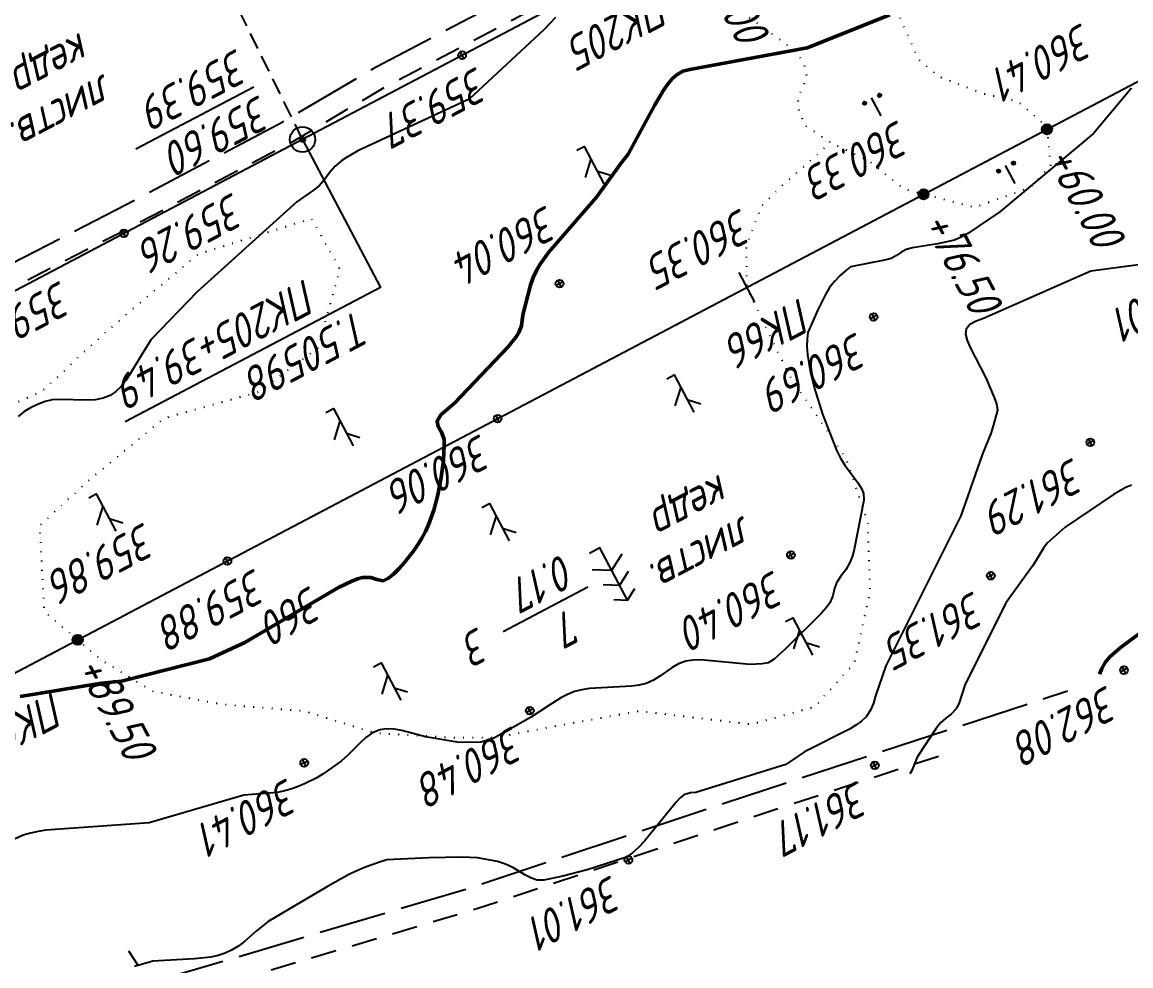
# Model space of a CAD drawing. Extents: x 1516777 to 1518423, y 2190420 to 2191479.
# Drawn here: x 1517845.5 to 1517976.9, y 2190789.7 to 2190901.5 of the extents above; entities that cross this region are included whole.
import ezdxf
from ezdxf.enums import TextEntityAlignment as Align

# ---------------------------------------------------------------- set-up
doc = ezdxf.new("R2010")
doc.units = 0
for name, pattern in [('ИИDash_30_20', [5, 3, -2]), ('ИИDash_80_20', [10, 8, -2]), ('ИИDot', [1, 0, -1]), ('ИИHidden', [3, 2, -1])]:
    doc.linetypes.add(name, pattern=pattern)
for name, color, linetype, lineweight in [('ИИ_ГЕОПУНКТ_025', 7, 'Continuous', 25), ('ИИ_ДОРОГА_025', 7, 'Continuous', 25), ('ИИ_КОНТУР_025', 7, 'ИИDot', 25), ('ИИ_ОТМЕТКА_025', 7, 'Continuous', 25), ('ИИ_ПИКЕТАЖ_025', 7, 'Continuous', 25), ('ИИ_РАЗМЕР_025', 7, 'Continuous', 25), ('ИИ_РЕЛЬЕФ_025', 34, 'Continuous', 25), ('ИИ_РЕЛЬЕФ_050', 34, 'Continuous', 50), ('ИИ_ТРАССА_ТРУБ_025', 7, 'Continuous', 25), ('ИИ_УГОДЬЯ_025', 7, 'Continuous', 25)]:
    doc.layers.add(name, color=color, linetype=linetype, lineweight=lineweight)
doc.styles.add('VNIPISIMPLEXCUR', font='simplex.shx', dxfattribs={"width": 0.8, "oblique": 15})
doc.dimstyles.new('ИИ-2000-м-dm$2', dxfattribs={"dimscale": 2, "dimtxt": 2.5, "dimasz": 2.5, "dimexe": 1.25, "dimexo": 0, "dimgap": 1, "dimtad": 2, "dimtoh": 1, "dimzin": 1, "dimdsep": 46, "dimtxsty": 'VNIPISIMPLEXCUR', "dimcen": 2.5, "dimaunit": 1, "dimazin": 0, "dimtfac": 1, "dimtmove": 1, "dimatfit": 2, "dimfxl": 1, "dimarcsym": 0})

# ---------------------------------------------------------------- blocks, each defined once
blk = doc.blocks.new('ИИ05407')
at = {"linetype": 'Continuous', "lineweight": 25}
h = blk.add_hatch(color=0, dxfattribs=at)
edge = h.paths.add_edge_path()
edge.add_arc((-0.4999999999999995, 0.1), 0.1, 0, 360)
h = blk.add_hatch(color=0, dxfattribs=at)
edge = h.paths.add_edge_path()
edge.add_arc((0.5000000000000007, 0.1), 0.1, 0, 360)
at = {"color": 0, "linetype": 'Continuous', "lineweight": 25}
blk.add_lwpolyline([(0, 0), (0, 1.2)], dxfattribs=at)
for centre in [(-0.4999999999999995, 0.1), (0.5000000000000007, 0.1)]:
    blk.add_circle(centre, 0.1, dxfattribs=at)
blk = doc.blocks.new('ИИ05383')
at = {"color": 0, "linetype": 'Continuous', "lineweight": 25}
for points in [[(0, 1.66), (-0.5939696961966998, 2.2539696961967)], [(0.5, 0), (0, 0), (0, 2.5)], [(0, 0.833), (0.8251936136447011, 1.658193613644701)]]:
    blk.add_lwpolyline(points, dxfattribs=at)
blk = doc.blocks.new('PICKET')
at = {"color": 0, "linetype": 'Continuous', "lineweight": 25}
for p, q in [((-0.2299999999999898, 0), (0.2299999999999898, 0)), ((0, 0.2299999999999898), (0, -0.2299999999999898))]:
    blk.add_line(p, q, dxfattribs=at)
blk.add_circle((0, 0), 0.23, dxfattribs=at)
at = {"color": 0, "linetype": 'Continuous', "style": 'VNIPISIMPLEXCUR', "oblique": 15, "width": 0.8}
blk.add_attdef('OTMETKA', (1.25, 0.3000000000000114), '', height=2, dxfattribs=at)
at = {"color": 8, "linetype": 'Continuous', "style": 'VNIPISIMPLEXCUR', "oblique": 15, "width": 0.8, "flags": 1}
blk.add_attdef('NOMER', (1.25, -2.699999999999989), '', height=2, dxfattribs=at)
blk = doc.blocks.new('ИИ053672А')
at = {"color": 0, "linetype": 'Continuous'}
for points in [[(0.6999999999999886, 3.095854811567278), (0, 3.5), (-0.6999999999999886, 3.095854811567278)], [(0, 3.5), (0, 0), (0.6999999999999886, 0)], [(0.8499999999999943, 2.009252271188814), (0, 2.5), (-0.8499999999999943, 2.009252271188814)], [(1, 0.9226497308103774), (0, 1.5), (-1, 0.9226497308103774)]]:
    blk.add_lwpolyline(points, dxfattribs=at)
at = {"color": 0, "linetype": 'Continuous', "style": 'VNIPISIMPLEXCUR', "oblique": 15, "width": 0.8}
blk.add_attdef('RACE1', text='', height=2, dxfattribs=at).set_placement((-2, 2.25), align=Align.RIGHT)
blk.add_attdef('HEIGHT', (2, 2.25), '', height=2, dxfattribs=at)
blk.add_attdef('DISTANCE', text='', height=2, dxfattribs=at).set_placement((8.5, 1.75), align=Align.MIDDLE_LEFT)
blk.add_attdef('RACE2', text='', height=2, dxfattribs=at).set_placement((-2, 1.25), align=Align.TOP_RIGHT)
blk.add_attdef('THICKNESS', text='', height=2, dxfattribs=at).set_placement((2, 1.25), align=Align.TOP_LEFT)
blk = doc.blocks.new('ИИ050052Р')
at = {"linetype": 'Continuous', "lineweight": 25}
h = blk.add_hatch(color=0, dxfattribs=at)
edge = h.paths.add_edge_path()
edge.add_arc((0, 0), 0.15, 0, 360)
at = {"color": 0, "linetype": 'Continuous', "lineweight": 25}
for radius in [0.75, 0.15]:
    blk.add_circle((0, 0), radius, dxfattribs=at)
at = {"color": 0, "linetype": 'Continuous', "style": 'VNIPISIMPLEXCUR', "oblique": 15, "width": 0.8}
for tag, p in [('CENTRE', (1.449999999999999, 0.6999999999999993)), ('HEIGHT', (1.449999999999999, -2.699999999999999))]:
    blk.add_attdef(tag, p, '', height=2, dxfattribs=at)
for tag, p in [('NUMBER', (-2, -1)), ('STATIONING', (-2, -4.399999999999999)), ('ALPHA', (-2, -7.799999999999999))]:
    blk.add_attdef(tag, text='', height=2, dxfattribs=at).set_placement(p, align=Align.RIGHT)
at = {"color": 253, "linetype": 'Continuous', "style": 'VNIPISIMPLEXCUR', "oblique": 15, "width": 0.8, "flags": 1}
blk.add_attdef('NOTE', text='', height=1.6, dxfattribs=at).set_placement((-2, -10.8), align=Align.RIGHT)
blk = doc.blocks.new('ИИ15001')
at = {"color": 0, "linetype": 'Continuous', "lineweight": 25}
blk.add_lwpolyline([(0, 1), (0, -1)], dxfattribs=at)
at = {"color": 0, "linetype": 'Continuous', "lineweight": 25, "style": 'VNIPISIMPLEXCUR', "oblique": 15, "width": 0.8}
blk.add_attdef('STATIONING', text='', height=2, dxfattribs=at).set_placement((0, 2), align=Align.CENTER)
at = {"color": 7, "linetype": 'Continuous', "lineweight": 25, "style": 'VNIPISIMPLEXCUR', "oblique": 15, "width": 0.8}
blk.add_attdef('HEIGHT', text='', height=2, dxfattribs=at).set_placement((0, -2), align=Align.TOP_CENTER)
blk = doc.blocks.new('ИИ15002')
at = {"linetype": 'Continuous', "lineweight": 25}
h = blk.add_hatch(color=0, dxfattribs=at)
edge = h.paths.add_edge_path()
edge.add_arc((0, 0), 0.3, 0, 360)
at = {"color": 0, "linetype": 'Continuous', "lineweight": 25}
blk.add_circle((0, 0), 0.3, dxfattribs=at)
at = {"color": 0, "linetype": 'Continuous', "style": 'VNIPISIMPLEXCUR', "oblique": 15, "width": 0.8}
blk.add_attdef('STATIONING', (1, 1.3), '', height=2, rotation=90, dxfattribs=at)
at = {"color": 7, "linetype": 'Continuous', "style": 'VNIPISIMPLEXCUR', "oblique": 15, "width": 0.8}
blk.add_attdef('HEIGHT', text='', height=2, dxfattribs=at).set_placement((0, -1.3), align=Align.TOP_CENTER)
blk = doc.blocks.new('ИИ053296')
at = {"color": 0, "linetype": 'Continuous', "lineweight": 25}
blk.add_lwpolyline([(0, 0), (1, 0)], dxfattribs=at)
blk = doc.blocks.new('*D37')
at = {"layer": 'Defpoints', "color": 0, "transparency": 16777216}
for p in [(1516997.989117689, 2191462.818703343), (1518374.712982949, 2191103.606966416), (1517445.628366238, 2190623.90094925), (1517459.225933273, 2190587.383062673), (1517312.459169507, 2190543.969234263)]:
    blk.add_point(p, dxfattribs=at)
at = {"layer": 'ИИ_РАЗМЕР_025', "color": 0, "lineweight": -2, "transparency": 16777216}
for p, q in [((1517451.907036027, 2190631.639775507), (1517459.401615177, 2190635.588219115)), ((1517448.197307658, 2190623.461034629), (1517451.907036027, 2190631.639775507))]:
    blk.add_line(p, q, dxfattribs=at)
blk.add_arc((1517445.242116811, 2190613.924593856), 9.983829704201575, 50.89385693901729, 94.67139351845833, dxfattribs=at)
at = {"layer": 'ИИ_РАЗМЕР_025', "color": 0, "transparency": 16777216}
for points in [[(1517444.615323773, 2190623.235151891), (1517444.242725695, 2190624.515366111), (1517440.588382073, 2190622.757464767)], [(1517452.055120985, 2190622.094429455), (1517451.023893696, 2190621.249238318), (1517454.075080751, 2190618.578152021)]]:
    blk.add_solid(points, dxfattribs=at)
at = {"layer": 'ИИ_РАЗМЕР_025', "color": 0, "transparency": 16777216, "insert": (1517457.495017702, 2190631.192871004), "char_height": 4, "attachment_point": 5, "rotation": 207.7820525492964, "style": 'VNIPISIMPLEXCUR'}
blk.add_mtext('90%%d', dxfattribs=at)
blk = doc.blocks.new('*D38')
at = {"layer": 'Defpoints', "color": 0, "transparency": 16777216}
for p in [(1518374.712982949, 2191103.606966416), (1517383.3, 2190581.34), (1517389.762353102, 2190577.241759447), (1517312.459169507, 2190543.969234263), (1517433.621501464, 2190485.815147318)]:
    blk.add_point(p, dxfattribs=at)
at = {"layer": 'ИИ_РАЗМЕР_025', "color": 0, "lineweight": -2, "transparency": 16777216}
for p, q in [((1517396.55163276, 2190576.556311219), (1517404.046211911, 2190580.504754826)), ((1517390.593635129, 2190579.047496749), (1517396.55163276, 2190576.556311219))]:
    blk.add_line(p, q, dxfattribs=at)
blk.add_arc((1517383.32019976, 2190581.301654978), 7.614728582876131, 328.2343883130885, 357.3274604220979, dxfattribs=at)
at = {"layer": 'ИИ_РАЗМЕР_025', "color": 0, "transparency": 16777216}
for points in [[(1517390.275920276, 2190580.80168265), (1517391.577371895, 2190581.091512707), (1517390.057155916, 2190584.850952535)], [(1517390.249035033, 2190576.805401738), (1517389.339583188, 2190577.78042744), (1517386.869232006, 2190574.564559053)]]:
    blk.add_solid(points, dxfattribs=at)
at = {"layer": 'ИИ_РАЗМЕР_025', "color": 0, "transparency": 16777216, "insert": (1517402.139614436, 2190576.109406715), "char_height": 4, "attachment_point": 5, "rotation": 207.7820525492964, "style": 'VNIPISIMPLEXCUR'}
blk.add_mtext('90%%d', dxfattribs=at)
blk = doc.blocks.new('*D39')
at = {"layer": 'Defpoints', "color": 0, "transparency": 16777216}
for p in [(1518374.712982949, 2191103.606966416), (1517346.49, 2190565.290000001), (1517354.447122286, 2190558.501734652), (1517312.459169507, 2190543.969234264), (1517398.189337402, 2190467.149850846)]:
    blk.add_point(p, dxfattribs=at)
at = {"layer": 'ИИ_РАЗМЕР_025', "color": 0, "lineweight": -2, "transparency": 16777216}
blk.add_arc((1517347.888675645, 2190562.634913045), 7.752185883918825, 327.6817192129627, 357.8801865945453, dxfattribs=at)
at = {"layer": 'ИИ_РАЗМЕР_025', "color": 0, "transparency": 16777216}
for points in [[(1517354.985537163, 2190562.200113174), (1517356.285575668, 2190562.496217316), (1517354.747243989, 2190566.24828076)], [(1517354.892350127, 2190558.000723769), (1517353.987610851, 2190558.980123902), (1517351.501780091, 2190555.776206007)]]:
    blk.add_solid(points, dxfattribs=at)
at = {"layer": 'ИИ_РАЗМЕР_025', "color": 0, "transparency": 16777216, "insert": (1517360.548460298, 2190560.365579564), "char_height": 4, "attachment_point": 5, "rotation": 207.7820525492964, "style": 'VNIPISIMPLEXCUR'}
blk.add_mtext('90%%d', dxfattribs=at)
blk = doc.blocks.new('*D40')
at = {"layer": 'Defpoints', "color": 0, "transparency": 16777216}
for p in [(1518374.712982949, 2191103.606966416), (1517312.45916951, 2190543.96923426), (1517312.459169506, 2190543.969234263), (1517316.727927215, 2190536.606438646), (1517283.11858582, 2190423.927689761)]:
    blk.add_point(p, dxfattribs=at)
at = {"layer": 'ИИ_РАЗМЕР_025', "color": 0, "lineweight": -2, "transparency": 16777216}
for p, q in [((1517319.167893412, 2190538.732243212), (1517325.535950463, 2190526.652928907)), ((1517325.535950463, 2190526.652928907), (1517340.042234813, 2190534.29541884))]:
    blk.add_line(p, q, dxfattribs=at)
blk.add_arc((1517312.459169512, 2190543.969234265), 8.510760933244187, 283.4478863976549, 0.5992062132951251, dxfattribs=at)
at = {"layer": 'ИИ_РАЗМЕР_025', "color": 0, "transparency": 16777216}
for points in [[(1517320.323141391, 2190543.894806659), (1517321.615788667, 2190544.221671768), (1517319.988869702, 2190547.936181039)], [(1517314.436769138, 2190535.025158084), (1517314.440109387, 2190536.358487233), (1517310.438451814, 2190535.701843405)]]:
    blk.add_solid(points, dxfattribs=at)
at = {"layer": 'ИИ_РАЗМЕР_025', "color": 0, "transparency": 16777216, "insert": (1517334.807350273, 2190527.716008701), "char_height": 4, "attachment_point": 5, "rotation": 207.7820525492964, "style": 'VNIPISIMPLEXCUR'}
blk.add_mtext("131°31'", dxfattribs=at)

msp = doc.modelspace()

# ---------------------------------------------------------------- linework, layer by layer
at = {"layer": 'ИИ_ГЕОПУНКТ_025', "elevation": -2.699999999999989}
for points in [[(1517872.962773151, 2190893.778658574), (1517858.984965793, 2190886.414591426)], [(1517878.75, 2190887.57), (1517887.986827424, 2190870.037488177), (1517857.727018523, 2190854.095412363)]]:
    msp.add_lwpolyline(points, dxfattribs=at)
at = {"layer": 'ИИ_ДОРОГА_025', "linetype": 'ИИDash_80_20', "flags": 128}
for points in [[(1517639.368673277, 2190764.984897732), (1517644.163435929, 2190767.510728958), (1517649.587047932, 2190770.432937525), (1517656.940542595, 2190774.176471267), (1517664.57973778, 2190777.988471639), (1517674.980222026, 2190783.800785466), (1517684.176293588, 2190788.730161854), (1517697.521508989, 2190795.721039357), (1517711.330754033, 2190802.988153902), (1517728.343465528, 2190812.138742147), (1517741.528137538, 2190818.933071143), (1517752.693519745, 2190824.661844882), (1517767.407822817, 2190832.186800128), (1517779.050532535, 2190839.001753569), (1517789.991667708, 2190844.613658411), (1517803.343580541, 2190851.797671647), (1517817.03714588, 2190858.666056652), (1517831.334933358, 2190866.256966677), (1517856.639239841, 2190879.218688997), (1517876.395194091, 2190889.646149937), (1517887.535465779, 2190896.201734145), (1517902.543638953, 2190904.108200682), (1517917.684139739, 2190912.222081058), (1517927.845247663, 2190917.573854963), (1517945.30185988, 2190926.771398977), (1517966.396741163, 2190937.261420131), (1517985.62398216, 2190947.597395307), (1517994.28272656, 2190952.108897195), (1517997.892411249, 2190953.931309348), (1517999.645513805, 2190954.897795484), (1518008.077674858, 2190959.486226392), (1518018.798433096, 2190964.76262495), (1518035.590642554, 2190973.731653851), (1518049.698598013, 2190980.714800183), (1518052.886969491, 2190982.394401203), (1518056.522543891, 2190984.446829514), (1518059.90868578, 2190986.253098117), (1518063.364932412, 2190988.218004722), (1518066.641053115, 2190989.979565585), (1518070.851691571, 2190992.400026629), (1518075.311931195, 2190994.899635718), (1518079.061770521, 2190996.975972557), (1518085.685833693, 2191000.694046503), (1518088.550415467, 2191002.150470668), (1518088.800248918, 2191002.285872027), (1518093.55694267, 2191004.863840652), (1518097.985137812, 2191006.821001476), (1518101.353949125, 2191008.34322575), (1518106.023169497, 2191010.681662585), (1518110.908102847, 2191013.254745322), (1518115.30226972, 2191015.691206365), (1518119.013772996, 2191017.810115699), (1518124.070321271, 2191020.360768598), (1518129.023633451, 2191022.884427103), (1518134.93640099, 2191025.848404176), (1518143.333326263, 2191030.330653211), (1518151.610809529, 2191034.633427391), (1518159.437619986, 2191038.701533182), (1518165.776339255, 2191042.115924427), (1518173.17601405, 2191046.01312368), (1518181.879914613, 2191050.598095454), (1518188.366430946, 2191053.890077773), (1518194.298112208, 2191057.098163983), (1518199.687449112, 2191059.968988622), (1518204.692836926, 2191063.957668663), (1518207.048531729, 2191065.908061584), (1518208.568008029, 2191067.209505137), (1518210.997862192, 2191068.533871476), (1518214.159402466, 2191069.770072536), (1518217.420829106, 2191071.263785854), (1518221.975458422, 2191072.987720272), (1518225.595327297, 2191074.105757674), (1518229.415145918, 2191076.382532424), (1518233.842165884, 2191078.152014776), (1518241.544131789, 2191082.417925497), (1518247.90921794, 2191085.467336688), (1518251.779453198, 2191087.439322539), (1518254.541643586, 2191088.927641307), (1518257.464481076, 2191090.3989028), (1518262.490791325, 2191092.946108616), (1518271.712093893, 2191097.938283925), (1518281.797364991, 2191103.150028639), (1518287.663517623, 2191106.152858089), (1518293.094060072, 2191109.137418419), (1518297.579456582, 2191111.378426614), (1518301.11159645, 2191113.243076009), (1518303.993069893, 2191115.094063941), (1518307.63272532, 2191116.740974429), (1518313.540745473, 2191119.924323246), (1518316.326911749, 2191121.327336478), (1518319.607282392, 2191122.880032004)], [(1517642.705732725, 2190763.804127439), (1517646.3732902, 2190762.382180847), (1517671.27191724, 2190752.234616688), (1517690.556386596, 2190745.311251482), (1517707.985448356, 2190741.988456933), (1517718.884711677, 2190742.215353863), (1517730.452103018, 2190744.618656513), (1517741.779933172, 2190747.952429661), (1517767.338251252, 2190757.935931526), (1517792.02235208, 2190765.498512377), (1517821.582696374, 2190774.449893289), (1517864.349265478, 2190788.733469182), (1517898.746335472, 2190798.951969609), (1517931.206149621, 2190809.765816484), (1517969.377053373, 2190822.24228248)]]:
    msp.add_lwpolyline(points, dxfattribs=at)
at = {"layer": 'ИИ_ДОРОГА_025', "linetype": 'ИИDash_30_20', "flags": 128}
for points in [[(1517642.705732725, 2190763.804127439), (1517645.385984286, 2190765.216056158), (1517650.793616398, 2190768.129654858), (1517658.110793516, 2190771.854699981), (1517665.795044955, 2190775.689183672), (1517676.228678647, 2190781.520023077), (1517685.393735351, 2190786.432774551), (1517698.730165859, 2190793.419050096), (1517712.551992766, 2190800.692785846), (1517729.554860238, 2190809.838079309), (1517742.717088661, 2190816.620842669), (1517753.878886027, 2190822.347777085), (1517768.657457246, 2190829.905599326), (1517780.301513525, 2190836.721340964), (1517791.201051478, 2190842.311909846), (1517804.542637019, 2190849.490366469), (1517818.22975138, 2190856.355515808), (1517832.537274112, 2190863.951594425), (1517857.838777467, 2190876.911880888), (1517877.662001206, 2190887.374847577), (1517888.801393263, 2190893.929914161), (1517903.763628613, 2190901.812180159), (1517918.904022879, 2190909.926003451), (1517929.056865988, 2190915.273424344), (1517946.486843035, 2190924.456934781), (1517967.59142202, 2190934.951778389), (1517986.840267424, 2190945.299367432), (1517995.469364185, 2190949.795421886), (1517999.10633407, 2190951.631609446), (1518000.894520655, 2190952.617437421), (1518009.273600493, 2190957.176983742), (1518019.985282473, 2190962.44891527), (1518036.780086148, 2190971.41932979), (1518050.881376618, 2190978.39917709), (1518054.132223432, 2190980.111689469), (1518057.773666818, 2190982.16743106), (1518061.163255192, 2190983.975538119), (1518064.623250275, 2190985.942575751), (1518067.904839048, 2190987.707076779), (1518072.135157488, 2190990.138850749), (1518076.577221096, 2190992.628273628), (1518080.327819788, 2190994.705030939), (1518086.91183072, 2190998.400623639), (1518089.759232115, 2190999.848312875), (1518090.039114963, 2191000), (1518094.703761284, 2191002.528082002), (1518099.045988706, 2191004.447247063), (1518102.471837627, 2191005.995244236), (1518107.21128515, 2191008.368852199), (1518112.144494251, 2191010.967363637), (1518116.577250722, 2191013.425221694), (1518120.244608138, 2191015.518928013), (1518125.245963799, 2191018.041740339), (1518130.196371528, 2191020.563919058), (1518136.131346948, 2191023.53902859), (1518144.54513286, 2191028.030277775), (1518152.809993807, 2191032.326490662), (1518160.653734389, 2191036.403396145), (1518166.998659389, 2191039.821130147), (1518174.387595866, 2191043.712673833), (1518183.074198365, 2191048.28853346), (1518189.573407176, 2191051.58695736), (1518195.527747442, 2191054.807298448), (1518201.120818583, 2191057.786649475), (1518206.332199824, 2191061.939481006), (1518208.723369037, 2191063.919244896), (1518210.052000568, 2191065.057228385), (1518212.097797316, 2191066.172268287), (1518215.174951806, 2191067.375473469), (1518218.423485924, 2191068.863282091), (1518222.820105539, 2191070.527409587), (1518226.659549069, 2191071.713265102), (1518230.570361737, 2191074.044276185), (1518234.958931261, 2191075.798389873), (1518242.736721188, 2191080.106297471), (1518249.061255996, 2191083.13628116), (1518252.986447039, 2191085.136268416), (1518255.743027144, 2191086.621564261), (1518258.636640794, 2191088.078115424), (1518263.697576893, 2191090.642868738), (1518272.927934181, 2191095.639946037), (1518282.986547413, 2191100.837914821), (1518288.88227467, 2191103.855883248), (1518294.301684448, 2191106.834325198), (1518298.767536869, 2191109.065568712), (1518302.423496302, 2191110.995583604), (1518305.238238523, 2191112.803705034), (1518308.786682395, 2191114.409343136), (1518314.74230841, 2191117.618342858), (1518317.467939233, 2191118.99087261), (1518320.445992716, 2191120.400472569)], [(1517742.14283889, 2190745.348974681), (1517742.621516128, 2190745.489849085), (1517768.193268022, 2190755.478598421), (1517792.779935933, 2190763.011328304), (1517822.371445037, 2190771.972146457), (1517865.131516318, 2190786.253552146), (1517899.527640034, 2190796.471771458), (1517932.020931847, 2190807.296771271), (1517955.699000133, 2190815.036137773)]]:
    msp.add_lwpolyline(points, dxfattribs=at)
at = {"layer": 'ИИ_КОНТУР_025', "flags": 128}
for points in [[(1517957.246027775, 2190929.807241047), (1517958.758476193, 2190923.591267172), (1517957.740035552, 2190917.775961213), (1517954.102755896, 2190913.123710318), (1517950.756445365, 2190908.326075623), (1517949.010533209, 2190903.092297195), (1517951.629391704, 2190897.131599777), (1517954.098626187, 2190895.047387392), (1517959.336323697, 2190893.01202954), (1517963.410086262, 2190892.139726751), (1517966.901891095, 2190889.086689974), (1517967.338374004, 2190884.434439078), (1517964.865009813, 2190881.817553695), (1517958.317883055, 2190879.491428247), (1517950.024863622, 2190881.672169897), (1517945.805606753, 2190885.015974271), (1517941.295380759, 2190887.19671592), (1517938.240039355, 2190889.232073772), (1517937.367093016, 2190891.55819922), (1517937.658081623, 2190893.01202954), (1517938.531027961, 2190894.902003594), (1517938.240039355, 2190896.210450116), (1517937.371222725, 2190897.858518768), (1517933.588429286, 2190900.620787949), (1517931.551548003, 2190902.07461827), (1517927.768774044, 2190905.70919024), (1517925.731892761, 2190910.216049677), (1517925.477662198, 2190911.824978407)], [(1517811.663896424, 2190853.062230341), (1517811.07634326, 2190846.349828944), (1517809.548253743, 2190840.852809083), (1517809.344495488, 2190836.271959198), (1517811.789458195, 2190833.218064383), (1517818.309313292, 2190832.70907936), (1517823.810455032, 2190836.679151813), (1517826.255398259, 2190841.463594174), (1517827.885366903, 2190845.94264399), (1517833.284629515, 2190851.236071374), (1517842.045689064, 2190855.206143828), (1517847.750569579, 2190857.649261212), (1517850.704888965, 2190860.295978735), (1517852.538596385, 2190862.128318689), (1517858.658123002, 2190867.520780502), (1517866.478271341, 2190874.032698327), (1517879.772523518, 2190878.200326348), (1517883.161241478, 2190872.209360111), (1517880.554538352, 2190862.832200894), (1517873.516404846, 2190857.622669698), (1517862.307519067, 2190854.496952513), (1517853.184019165, 2190846.943131513), (1517847.595948054, 2190841.799476074), (1517848.140511559, 2190831.630421231), (1517855.008726937, 2190825.844523277), (1517861.004167504, 2190822.197854504), (1517869.345652572, 2190820.634992081), (1517878.990508684, 2190819.8535647), (1517887.331993753, 2190817.248799102), (1517896.19483503, 2190816.727839854), (1517901.668919388, 2190816.727839854), (1517908.446394268, 2190818.030226483), (1517918.612587109, 2190819.8535647), (1517931.906839286, 2190818.290702277), (1517939.466309521, 2190820.374516287), (1517944.158398524, 2190825.584047483), (1517945.983086817, 2190833.919303525), (1517945.722428192, 2190842.254551905), (1517943.115705586, 2190849.808372905), (1517936.353462713, 2190859.710049499), (1517931.391907722, 2190870.047719076), (1517931.330693392, 2190875.025274529), (1517933.210190849, 2190879.76318111), (1517935.556235351, 2190882.107470914), (1517941.295380759, 2190887.19671592)]]:
    msp.add_lwpolyline(points, dxfattribs=at)
at = {"layer": 'ИИ_РЕЛЬЕФ_025'}
for points, elevation in [([(1517908.722049853, 2190902.007410945), (1517907.311209156, 2190900.565411563), (1517898.479612727, 2190892.331114545), (1517885.280362545, 2190886.211959406), (1517883.94776709, 2190885.429843489), (1517883.401111321, 2190885.0587), (1517882.629951818, 2190884.40941634), (1517882.068678975, 2190883.779765633), (1517881.199823234, 2190882.608599437), (1517880.704255319, 2190882.081702128), (1517880.062619949, 2190881.55726238), (1517878.084358974, 2190880.191538461), (1517866.261538461, 2190869.508461539), (1517860.8344, 2190863.878848), (1517859.814800637, 2190862.288285736), (1517858.349973703, 2190859.779422069), (1517857.827259599, 2190859.00874499), (1517857.265802229, 2190858.311880074), (1517856.65268717, 2190857.713431373), (1517855.975, 2190857.238002941), (1517855.131272569, 2190856.896878899), (1517854.183204517, 2190856.726445141), (1517853.165684805, 2190856.67708982), (1517850.045305326, 2190856.759375972), (1517849.098868589, 2190856.698215893), (1517848.257425, 2190856.510075), (1517847.349300626, 2190856.168657937), (1517846.540607654, 2190855.786254244), (1517845.791847016, 2190855.320665645), (1517845.063519641, 2190854.729693861)], 359.5), ([(1517976.937856365, 2190893.62879044), (1517972.442437091, 2190888.283684529), (1517961.340758189, 2190878.979209031), (1517957.538545297, 2190876.430609451), (1517956.75761225, 2190875.99840442), (1517955.957896271, 2190875.637254698), (1517953.94657339, 2190875.209236429), (1517951.004916917, 2190874.718764303), (1517950.250763777, 2190874.513646788), (1517949.606772588, 2190874.174553726), (1517949.109664412, 2190873.805548579), (1517948.487839412, 2190873.47030965), (1517947.681966798, 2190873.245942214), (1517943.652572121, 2190872.465830151), (1517943.045018293, 2190872.002228964), (1517942.418479907, 2190871.435105457), (1517941.788581908, 2190870.777250188), (1517941.186243259, 2190870.034628151), (1517940.684084126, 2190869.194593518), (1517939.780378895, 2190867.390566432), (1517938.597722222, 2190864.706180833), (1517938.509728926, 2190863.898413185), (1517938.501726144, 2190863.02558915), (1517938.565655931, 2190862.098644264), (1517938.87708142, 2190860.126134097), (1517939.379541822, 2190858.068366996), (1517940.350408824, 2190855.013231521), (1517942.010461125, 2190850.734415454), (1517942.462563853, 2190849.817101029), (1517942.988320069, 2190848.982191102), (1517944.566927344, 2190846.853341261), (1517944.946715209, 2190846.229502284), (1517945.179865411, 2190845.628794285), (1517945.235238989, 2190844.829084702), (1517944.095131513, 2190838.99945565), (1517943.88080495, 2190838.216503523), (1517943.630079566, 2190837.522064625), (1517943.094144088, 2190836.58795505), (1517942.494232557, 2190835.809419937), (1517941.984887948, 2190835.020598819), (1517941.736256451, 2190834.263534032), (1517941.563030267, 2190833.497905197), (1517941.194908367, 2190832.657325562), (1517940.773024833, 2190832.063211939), (1517940.225800241, 2190831.420896064), (1517935.930082616, 2190827.177674927), (1517934.608666323, 2190825.981273355), (1517933.908699585, 2190825.549520049), (1517933.207494484, 2190825.420704482), (1517931.756056298, 2190825.370940828), (1517925.894852799, 2190825.917712569), (1517924.99310956, 2190825.879259394), (1517924.147172727, 2190825.744545455), (1517923.294566456, 2190825.443669632), (1517922.532123811, 2190825.008130454), (1517921.090122775, 2190823.973224254), (1517920.316761073, 2190823.493938347), (1517919.445956373, 2190823.120151312), (1517918.616505678, 2190822.914110636), (1517917.707596063, 2190822.784727732), (1517912.742622487, 2190822.502980398), (1517911.81983433, 2190822.362724489), (1517910.971878912, 2190822.142186472), (1517910.135902783, 2190821.813356047), (1517909.356546037, 2190821.419265433), (1517907.905924089, 2190820.506496575), (1517905.768595291, 2190819.092847705), (1517901.580680605, 2190816.725241003), (1517900.736009769, 2190816.376292197), (1517899.884841691, 2190816.141534881), (1517898.016967124, 2190816.120143051), (1517897.07941916, 2190816.17290624), (1517893.329042321, 2190816.775546981), (1517890.5022521, 2190817.522476778), (1517889.588448474, 2190817.683760611), (1517888.712591223, 2190817.728120757), (1517887.888910239, 2190817.611710832), (1517887.044585811, 2190817.260475853), (1517886.261894553, 2190816.719331359), (1517885.520292077, 2190816.051580523), (1517884.078175907, 2190814.589472508), (1517883.336573431, 2190813.921721672), (1517881.196711518, 2190812.400201979), (1517880.429607912, 2190811.941621909), (1517878.999636114, 2190811.227155783), (1517878.244714053, 2190810.905982878), (1517877.463838688, 2190810.623051829), (1517876.657513121, 2190810.389013949), (1517875.732431805, 2190810.208415953), (1517873.770830577, 2190810.027835261), (1517871.784465217, 2190809.887391304), (1517860.579627165, 2190806.585959253), (1517848.353267985, 2190805.7299573), (1517847.431830086, 2190805.584221784), (1517846.532426911, 2190805.390735536), (1517845.659189974, 2190805.140545291), (1517841.412457127, 2190803.21144769)], 360.5), ([(1517981.060404955, 2190873.133614178), (1517972.110054089, 2190871.947797208), (1517959.421620435, 2190866.33847292), (1517958.543062665, 2190866.028778991), (1517957.787053178, 2190865.649042657), (1517957.337414399, 2190865.094200311), (1517957.292224052, 2190864.48826743), (1517957.480274488, 2190863.749025906), (1517957.837954585, 2190862.912832641), (1517959.69274912, 2190859.325680234), (1517960.68805563, 2190856.995256335), (1517960.941148548, 2190856.236381485), (1517961.056558606, 2190855.508889586), (1517960.573100547, 2190853.64134975), (1517960.290178557, 2190852.716969213), (1517959.294878049, 2190850.303678049), (1517956.71392, 2190842.978), (1517947.826880443, 2190825.19752463), (1517946.608341861, 2190821.647416534), (1517946.367142115, 2190820.795222889), (1517946.038909793, 2190819.956986445), (1517945.493096034, 2190819.153643001), (1517944.956185032, 2190818.64735245), (1517944.290997102, 2190818.161633355), (1517943.523187629, 2190817.692371425), (1517938.19798, 2190814.992), (1517936.014726921, 2190813.52567246), (1517925.354007105, 2190810.195887042), (1517924.699614687, 2190810.172303733), (1517923.914636842, 2190809.906842106), (1517923.49241069, 2190809.565182717), (1517923.009947136, 2190809.061016643), (1517919.249270373, 2190804.432155661), (1517918.544690005, 2190803.694830718), (1517917.836885093, 2190803.053395638), (1517917.132982242, 2190802.540149994), (1517912.444139646, 2190801.027114879), (1517909.578720308, 2190800.264422263), (1517907.347466823, 2190799.803511263), (1517906.554112329, 2190799.823750108), (1517905.853168424, 2190800.027696009), (1517905.155646038, 2190800.384717731), (1517903.657990608, 2190801.293375616), (1517902.801419955, 2190801.712705269), (1517901.835395604, 2190802.020497723), (1517900.332102841, 2190802.308165212), (1517899.490871004, 2190802.434538747), (1517897.673239014, 2190802.540200258), (1517893.70460161, 2190802.462188459), (1517888.750854543, 2190802.197575607), (1517887.861442055, 2190801.95751306), (1517886.089399454, 2190801.316625923), (1517884.32478517, 2190800.499666076), (1517881.687552853, 2190799.044566243), (1517874.665591362, 2190794.911673957), (1517873.27526421, 2190793.760255964), (1517871.909343892, 2190792.57713597), (1517871.189773483, 2190792.033128975), (1517870.421389407, 2190791.552525983), (1517869.585886538, 2190791.159103495), (1517868.757301284, 2190790.891674662), (1517867.86993276, 2190790.700599335), (1517865.965872517, 2190790.486426398), (1517860.999980463, 2190790.218231327), (1517858.82868779, 2190789.56764458)], 361), ([(1517976.938274953, 2190846.616380102), (1517976.272940688, 2190846.330078672), (1517974.801949761, 2190845.505695038), (1517969.100962069, 2190841.628965517), (1517966.958716, 2190839.7344), (1517966.502410485, 2190839.12855788), (1517965.295117391, 2190837.128695652), (1517962.107218248, 2190832.685991088), (1517957.255546078, 2190823.025888847), (1517956.47110413, 2190820.712883112), (1517956.116804993, 2190820.053504053), (1517955.575619604, 2190819.484127164), (1517954.950431016, 2190819.015771924), (1517954.311115857, 2190818.430901856), (1517953.77634229, 2190817.752436442), (1517951.55679475, 2190814.375002687), (1517950.919131998, 2190812.811736327), (1517950.668750092, 2190812.386001159)], 361.5)]:
    msp.add_lwpolyline(points, dxfattribs=dict(at, elevation=elevation))
at = {"layer": 'ИИ_РЕЛЬЕФ_050'}
for points, elevation in [([(1517948.303782413, 2190902.338525728), (1517938.539777778, 2190898.408973333), (1517924.608381763, 2190895.870378122), (1517923.802879186, 2190895.651966061), (1517922.992842857, 2190895.177142857), (1517922.482912319, 2190894.691358147), (1517921.970531501, 2190894.066995245), (1517921.456087289, 2190893.325934916), (1517920.422556229, 2190891.58124505), (1517917.312677778, 2190885.822037037), (1517916.43507931, 2190884.727241379), (1517913.5699, 2190880.710033333), (1517907.888729514, 2190874.189799442), (1517906.90775338, 2190872.806249379), (1517906.513233333, 2190872.136766667), (1517906.072158227, 2190871.204682039), (1517905.749777198, 2190870.300168743), (1517904.8559, 2190866.77402), (1517904.687585982, 2190865.486222428), (1517904.365717096, 2190864.693008227), (1517904.042055613, 2190864.188882594), (1517903.086831285, 2190862.987227361), (1517896.756172813, 2190856.303312635), (1517895.137443865, 2190854.933315873), (1517894.680969571, 2190854.205746449), (1517894.809907226, 2190853.562888365), (1517895.219544219, 2190852.886168009), (1517895.509600462, 2190852.011757649), (1517895.537838761, 2190851.318445649), (1517895.436018314, 2190849.549962543), (1517895.164324193, 2190847.50064555), (1517894.772183264, 2190845.444468573), (1517894.30902239, 2190843.655405512), (1517893.671650862, 2190841.90238521), (1517893.303000967, 2190841.099203344), (1517892.898000863, 2190840.334603374), (1517892.45436996, 2190839.60085758), (1517891.969827666, 2190838.890238239), (1517890.843230204, 2190837.428836409), (1517890.21317221, 2190836.716420953), (1517889.567210115, 2190836.086777484), (1517888.926795475, 2190835.592842265), (1517888.313379847, 2190835.287551554), (1517887.568856331, 2190835.438647536), (1517886.826995296, 2190835.654876212), (1517885.859272004, 2190835.681456986), (1517885.270558472, 2190835.511334179), (1517884.594031282, 2190835.243308551), (1517883.023351749, 2190834.464628573), (1517871.920325747, 2190827.958323921), (1517867.719413505, 2190826.045055232), (1517857.308986296, 2190823.390189796), (1517854.917035888, 2190823.163870133), (1517845.299390214, 2190821.58423122)], 360), ([(1517985.985, 2190835.023333333), (1517975.586562213, 2190827.33880851), (1517974.378854831, 2190826.251346754), (1517973.830384472, 2190825.606854168), (1517973.415402254, 2190824.87522583), (1517973.13823531, 2190824.223823335)], 362)]:
    msp.add_lwpolyline(points, dxfattribs=dict(at, elevation=elevation))
at = {"layer": 'ИИ_ТРАССА_ТРУБ_025', "color": 4}
for points in [[(1518356.054384463, 2191139.029917545), (1518326.78, 2191123.61), (1518126.36, 2191018.02), (1517878.75, 2190887.57), (1517637.12, 2190760.28), (1517400.06, 2190635.39), (1517285.1, 2190853.45), (1517160.06, 2191090.88), (1517083.07, 2191237.03), (1516971.454696505, 2191448.835863468)], [(1518374.712982948, 2191103.606966415), (1517312.459169506, 2190543.969234263), (1516865.230252395, 2191392.858784392)]]:
    msp.add_lwpolyline(points, dxfattribs=at)
at = {"layer": 'ИИ_ТРАССА_ТРУБ_025', "color": 4, "linetype": 'ИИHidden', "elevation": 359.39, "flags": 128}
msp.add_lwpolyline([(1517878.75, 2190887.57), (1517863.86, 2190917.91), (1517852.46, 2190941.15)], dxfattribs=at)
at = {"layer": 'ИИ_УГОДЬЯ_025'}
msp.add_lwpolyline([(1517912.528408265, 2190834.512953827), (1517902.508205371, 2190829.233910766)], dxfattribs=at)

# ---------------------------------------------------------------- block references
at = {"layer": 'ИИ_ГЕОПУНКТ_025'}
ref = msp.add_blockref('ИИ050052Р', (1517878.75, 2190887.57, 359.39), dxfattribs=dict(at, xscale=2, yscale=2, zscale=2, rotation=207.7819444444445))
ref.add_attrib('NUMBER', 'Т.50598', dxfattribs={"layer": '0', "color": 0, "linetype": 'Continuous', "height": 3.999999999999998, "rotation": 207.7819444471985, "style": 'VNIPISIMPLEXCUR', "oblique": 14.99999999999995, "width": 0.8000000000000008}).set_placement((1517871.759200767, 2190860.253506747), align=Align.RIGHT)
ref.add_attrib('CENTRE', '359.60', (1517873.732354413, 2190892.95390679), dxfattribs={"layer": '0', "color": 0, "linetype": 'Continuous', "height": 3.999999999999998, "rotation": 207.7819444471985, "style": 'VNIPISIMPLEXCUR', "oblique": 14.99999999999995, "width": 0.8000000000000008})
ref.add_attrib('HEIGHT', '359.39', (1517871.046968762, 2190898.432321184), dxfattribs={"layer": '0', "color": 0, "linetype": 'Continuous', "height": 3.999999999999998, "rotation": 207.7819444471985, "style": 'VNIPISIMPLEXCUR', "oblique": 14.99999999999995, "width": 0.8000000000000008})
ref.add_attrib('STATIONING', 'ПК205+39.49', dxfattribs={"layer": '0', "color": 0, "linetype": 'Continuous', "height": 3.999999999999998, "rotation": 207.7819444471985, "style": 'VNIPISIMPLEXCUR', "oblique": 14.99999999999995, "width": 0.8000000000000008}).set_placement((1517856.618248739, 2190859.298312549), align=Align.RIGHT)
at = {"layer": 'ИИ_ОТМЕТКА_025'}
ref = msp.add_blockref('PICKET', (1517897.65, 2190897.55, 359.37), dxfattribs=dict(at, xscale=2, yscale=2, zscale=2, rotation=207.7819444444445))
ref.add_attrib('OTMETKA', '359.37', (1517899.482542746, 2190896.305625623, -354.0300000000001), dxfattribs={"layer": '0', "color": 0, "linetype": 'Continuous', "height": 4, "rotation": 207.7819444471985, "style": 'VNIPISIMPLEXCUR', "oblique": 15, "width": 0.8})
ref = msp.add_blockref('PICKET', (1517857.58, 2190876.45, 359.26), dxfattribs=dict(at, xscale=2, yscale=2, zscale=2, rotation=207.7819444444445))
ref.add_attrib('OTMETKA', '359.26', (1517870.587532753, 2190881.398317788, -354.1400000000001), dxfattribs={"layer": '0', "color": 0, "linetype": 'Continuous', "height": 4, "rotation": 207.7819444471985, "style": 'VNIPISIMPLEXCUR', "oblique": 15, "width": 0.8})
ref = msp.add_blockref('PICKET', (1517909.1899, 2190870.4701, 360.04), dxfattribs=dict(at, xscale=2, yscale=2, zscale=2, rotation=207.7819444444445))
ref.add_attrib('OTMETKA', '360.04', (1517907.736697915, 2190879.88006152, 360.04), dxfattribs={"layer": '0', "color": 0, "linetype": 'Continuous', "height": 4, "rotation": 207.7819444471985, "style": 'VNIPISIMPLEXCUR', "oblique": 15, "width": 0.8})
at = {"layer": 'ИИ_ОТМЕТКА_025', "xscale": 2, "yscale": 2, "zscale": 2, "rotation": 207.7819444444445}
for p, values in [((1517986.58, 2190874.34, 361.01), {'OTMETKA': '361.01'}), ((1517946.39, 2190866.54, 360.69), {'OTMETKA': '360.69'}), ((1517901.852192445, 2190854.485017336, 360.06), {'OTMETKA': '360.06'}), ((1517972.07, 2190851.68, 361.29), {'OTMETKA': '361.29'}), ((1517936.59658699, 2190838.33177409, 360.4), {'OTMETKA': '360.40'}), ((1517960.2799, 2190835.87, 361.35), {'OTMETKA': '361.35'}), ((1517976.05, 2190824.69, 362.08), {'OTMETKA': '362.08'}), ((1517905.6699, 2190819.88, 360.48), {'OTMETKA': '360.48'}), ((1517878.94985385, 2190813.70785897, 360.41), {'OTMETKA': '360.41'}), ((1517946.53774182, 2190813.40938869, 361.17), {'OTMETKA': '361.17'}), ((1517917.35342613, 2190802.20669134, 361.01), {'OTMETKA': '361.01'})]:
    msp.add_blockref('PICKET', p, dxfattribs=at).add_auto_attribs(values)
at = {"layer": 'ИИ_ОТМЕТКА_025'}
ref = msp.add_blockref('PICKET', (1517842.43, 2190868.51, 359.08), dxfattribs=dict(at, xscale=2, yscale=2, zscale=2, rotation=207.7819444444445))
ref.add_attrib('OTMETKA', '359.08', (1517850.159763255, 2190870.947389036, -354.3200000000001), dxfattribs={"layer": '0', "color": 0, "linetype": 'Continuous', "height": 4, "rotation": 207.7819444471985, "style": 'VNIPISIMPLEXCUR', "oblique": 15, "width": 0.8})
ref = msp.add_blockref('PICKET', (1517869.852957649, 2190837.626542492, 359.88), dxfattribs=dict(at, xscale=2, yscale=2, zscale=2, rotation=207.7819444444445))
ref.add_attrib('OTMETKA', '359.88', (1517873.20489807, 2190836.85855413, 359.88), dxfattribs={"layer": '0', "color": 0, "linetype": 'Continuous', "height": 4, "rotation": 207.7819444471985, "style": 'VNIPISIMPLEXCUR', "oblique": 15, "width": 0.8})
at = {"layer": 'ИИ_ПИКЕТАЖ_025', "color": 4}
ref = msp.add_blockref('ИИ15002', (1517925.199803614, 2190912.041454633, 359.61), dxfattribs=dict(at, xscale=2, yscale=2, zscale=2, rotation=297.7797222222222))
ref.add_attrib('STATIONING', '+87.00', (1517924.475356993, 2190909.799370594, 359.61), dxfattribs={"layer": '0', "color": 0, "linetype": 'Continuous', "height": 4.000000000000003, "rotation": 297.779722224543, "style": 'VNIPISIMPLEXCUR', "oblique": 14.99999999999986, "width": 0.7999999999999993})
ref.add_attrib('HEIGHT', '359.61', dxfattribs={"layer": '0', "color": 7, "linetype": 'Continuous', "height": 4, "rotation": 207.7819444444445, "style": 'VNIPISIMPLEXCUR', "oblique": 14.99999999999995, "width": 0.8000000000000002}).set_placement((1517927.000755074, 2190915.680987157, -0.07999999999998408), align=Align.TOP_CENTER)
ref = msp.add_blockref('ИИ15001', (1517913.689645346, 2190905.977482479, 359.54), dxfattribs=dict(at, xscale=2, yscale=2, zscale=2, rotation=207.7819))
ref.add_attrib('STATIONING', 'ПК205', dxfattribs={"layer": '0', "color": 0, "linetype": 'Continuous', "lineweight": 25, "height": 4, "rotation": 207.7819000032474, "style": 'VNIPISIMPLEXCUR', "oblique": 14.99999999999995, "width": 0.8000000000000002}).set_placement((1517915.554074041, 2190902.43856942), align=Align.CENTER)
ref.add_attrib('HEIGHT', '359.54', dxfattribs={"layer": '0', "color": 7, "linetype": 'Continuous', "lineweight": 25, "height": 3.999999999999999, "rotation": 207.7819444471985, "style": 'VNIPISIMPLEXCUR', "oblique": 15.00000000000019, "width": 0.8000000000000003}).set_placement((1517907.583115271, 2190906.516662991), align=Align.TOP_CENTER)
ref = msp.add_blockref('ИИ15002', (1517966.931473892, 2190888.771381875, 360.41), dxfattribs=dict(at, xscale=2, yscale=2, zscale=2, rotation=297.7797222222222))
ref.add_attrib('STATIONING', '+60.00', (1517966.73958572, 2190885.438235499, 360.41), dxfattribs={"layer": '0', "color": 0, "linetype": 'Continuous', "height": 4.000000000000003, "rotation": 297.779722224543, "style": 'VNIPISIMPLEXCUR', "oblique": 14.99999999999986, "width": 0.7999999999999993})
ref.add_attrib('HEIGHT', '360.41', dxfattribs={"layer": '0', "color": 7, "linetype": 'Continuous', "height": 4, "rotation": 207.7819444444445, "style": 'VNIPISIMPLEXCUR', "oblique": 14.99999999999995, "width": 0.8000000000000002}).set_placement((1517967.620729808, 2190895.10376508, 0.7200000000000273), align=Align.TOP_CENTER)
ref = msp.add_blockref('ИИ15002', (1517952.313877423, 2190881.07024827, 360.33), dxfattribs=dict(at, xscale=2, yscale=2, zscale=2, rotation=297.7797222222222))
ref.add_attrib('STATIONING', '+76.50', (1517952.098385827, 2190877.774543255), dxfattribs={"layer": '0', "color": 0, "linetype": 'Continuous', "height": 4.000000000000003, "rotation": 297.779722224543, "style": 'VNIPISIMPLEXCUR', "oblique": 14.99999999999986, "width": 0.7999999999999993})
ref.add_attrib('HEIGHT', '360.33', dxfattribs={"layer": '0', "color": 7, "linetype": 'Continuous', "height": 4, "rotation": 207.7819444444445, "style": 'VNIPISIMPLEXCUR', "oblique": 14.99999999999995, "width": 0.8000000000000002}).set_placement((1517945.644716399, 2190883.475879687, -359.69), align=Align.TOP_CENTER)
ref = msp.add_blockref('ИИ15001', (1517931.391907722, 2190870.047719078, 360.35), dxfattribs=dict(at, xscale=2, yscale=2, zscale=2, rotation=207.7821))
ref.add_attrib('STATIONING', 'ПК66', dxfattribs={"layer": '0', "color": 0, "linetype": 'Continuous', "lineweight": 25, "height": 4.000000000000001, "rotation": 207.782100002294, "style": 'VNIPISIMPLEXCUR', "oblique": 15.00000000000003, "width": 0.8}).set_placement((1517933.256348771, 2190866.508812527), align=Align.CENTER)
ref.add_attrib('HEIGHT', '360.35', dxfattribs={"layer": '0', "color": 7, "linetype": 'Continuous', "lineweight": 25, "height": 4.000000000000001, "rotation": 207.7819444471985, "style": 'VNIPISIMPLEXCUR', "oblique": 15.00000000000019, "width": 0.7999999999999998}).set_placement((1517926.963648984, 2190873.001362832), align=Align.TOP_CENTER)
ref = msp.add_blockref('ИИ15002', (1517852.115561319, 2190828.281773729, 359.86), dxfattribs=dict(at, xscale=2, yscale=2, zscale=2, rotation=297.7797222222222))
ref.add_attrib('STATIONING', '+89.50', (1517851.841561662, 2190825.107540558, 359.86), dxfattribs={"layer": '0', "color": 0, "linetype": 'Continuous', "height": 4.000000000000003, "rotation": 297.779722224543, "style": 'VNIPISIMPLEXCUR', "oblique": 14.99999999999986, "width": 0.7999999999999993})
ref.add_attrib('HEIGHT', '359.86', dxfattribs={"layer": '0', "color": 7, "linetype": 'Continuous', "height": 4, "rotation": 207.7819444444445, "style": 'VNIPISIMPLEXCUR', "oblique": 14.99999999999995, "width": 0.8000000000000002}).set_placement((1517856.129154837, 2190835.699539968, 0.1700000000000159), align=Align.TOP_CENTER)
ref = msp.add_blockref('ИИ15001', (1517842.919205358, 2190823.436766135, 359.92), dxfattribs=dict(at, xscale=2, yscale=2, zscale=2, rotation=207.7821))
ref.add_attrib('STATIONING', 'ПК67', dxfattribs={"layer": '0', "color": 0, "linetype": 'Continuous', "lineweight": 25, "height": 4.000000000000001, "rotation": 207.782100002294, "style": 'VNIPISIMPLEXCUR', "oblique": 15.00000000000003, "width": 0.8}).set_placement((1517844.783646407, 2190819.897859584), align=Align.CENTER)
ref.add_attrib('HEIGHT', '359.92', dxfattribs={"layer": '0', "color": 7, "linetype": 'Continuous', "lineweight": 25, "height": 4.000000000000001, "rotation": 207.7819444471985, "style": 'VNIPISIMPLEXCUR', "oblique": 15.00000000000019, "width": 0.7999999999999998}).set_placement((1517836.03766847, 2190825.145275681), align=Align.TOP_CENTER)
at = {"layer": 'ИИ_РЕЛЬЕФ_025', "xscale": 2, "yscale": 2, "zscale": 2, "rotation": 122.9364881059345}
msp.add_blockref('ИИ053296', (1517859.269742937, 2190789.699798402, 361), dxfattribs=at)
at = {"layer": 'ИИ_УГОДЬЯ_025'}
ref = msp.add_blockref('ИИ053672А', (1517838.230767708, 2190891.511669028), dxfattribs=dict(at, xscale=2, yscale=2, zscale=2, rotation=207.7819444444445))
ref.add_attrib('RACE1', 'листв.', dxfattribs={"layer": '0', "color": 0, "linetype": 'Continuous', "height": 4, "rotation": 207.7819444471985, "style": 'VNIPISIMPLEXCUR', "oblique": 15, "width": 0.8}).set_placement((1517843.867164692, 2190889.394824904), align=Align.RIGHT)
ref.add_attrib('RACE2', 'кедр', dxfattribs={"layer": '0', "color": 0, "linetype": 'Continuous', "height": 4, "rotation": 207.7819444471985, "style": 'VNIPISIMPLEXCUR', "oblique": 15, "width": 0.8}).set_placement((1517846.078160316, 2190892.416717755), align=Align.TOP_RIGHT)
ref.add_attrib('HEIGHT', '7', (1517834.87289442, 2190884.505575675), dxfattribs={"layer": '0', "color": 0, "linetype": 'Continuous', "height": 4, "rotation": 207.7819444471985, "style": 'VNIPISIMPLEXCUR', "oblique": 15, "width": 0.8})
ref.add_attrib('THICKNESS', '0.17', dxfattribs={"layer": '0', "color": 0, "linetype": 'Continuous', "height": 4, "rotation": 207.7819444471985, "style": 'VNIPISIMPLEXCUR', "oblique": 15, "width": 0.8}).set_placement((1517835.857125746, 2190887.43541783), align=Align.TOP_LEFT)
ref.add_attrib('DISTANCE', '3', dxfattribs={"layer": '0', "color": 0, "linetype": 'Continuous', "height": 4, "rotation": 207.7819444471985, "style": 'VNIPISIMPLEXCUR', "oblique": 15, "width": 0.8}).set_placement((1517824.821770865, 2190880.491287744), align=Align.MIDDLE_LEFT)
at = {"layer": 'ИИ_УГОДЬЯ_025', "xscale": 2, "yscale": 2, "zscale": 2, "rotation": 207.7819444444445}
for name, p in [('ИИ05407', (1517946.122936223, 2190892.503908015)), ('ИИ05383', (1517912.122949695, 2190886.749139238)), ('ИИ05407', (1517961.984508381, 2190884.463820153)), ('ИИ05383', (1517922.779602247, 2190859.689742859)), ('ИИ05383', (1517882.400142358, 2190855.686029628)), ('ИИ05383', (1517854.316624674, 2190845.586641687)), ('ИИ05383', (1517900.889240235, 2190844.435731258)), ('ИИ05383', (1517936.831694225, 2190830.901325145)), ('ИИ05383', (1517888.044026544, 2190825.548798693))]:
    msp.add_blockref(name, p, dxfattribs=at)
at = {"layer": 'ИИ_УГОДЬЯ_025'}
ref = msp.add_blockref('ИИ053672А', (1517913.982996241, 2190839.172112106), dxfattribs=dict(at, xscale=2, yscale=2, zscale=2, rotation=207.7819444444445))
ref.add_attrib('RACE1', 'листв.', dxfattribs={"layer": '0', "color": 0, "linetype": 'Continuous', "height": 4, "rotation": 207.7819444471985, "style": 'VNIPISIMPLEXCUR', "oblique": 15, "width": 0.8}).set_placement((1517919.619393225, 2190837.055267982), align=Align.RIGHT)
ref.add_attrib('RACE2', 'кедр', dxfattribs={"layer": '0', "color": 0, "linetype": 'Continuous', "height": 4, "rotation": 207.7819444471985, "style": 'VNIPISIMPLEXCUR', "oblique": 15, "width": 0.8}).set_placement((1517921.830388849, 2190840.077160833), align=Align.TOP_RIGHT)
ref.add_attrib('HEIGHT', '7', (1517910.625122953, 2190832.166018753), dxfattribs={"layer": '0', "color": 0, "linetype": 'Continuous', "height": 4, "rotation": 207.7819444471985, "style": 'VNIPISIMPLEXCUR', "oblique": 15, "width": 0.8})
ref.add_attrib('THICKNESS', '0.17', dxfattribs={"layer": '0', "color": 0, "linetype": 'Continuous', "height": 4, "rotation": 207.7819444471985, "style": 'VNIPISIMPLEXCUR', "oblique": 15, "width": 0.8}).set_placement((1517911.609354279, 2190835.095860908), align=Align.TOP_LEFT)
ref.add_attrib('DISTANCE', '3', dxfattribs={"layer": '0', "color": 0, "linetype": 'Continuous', "height": 4, "rotation": 207.7819444471985, "style": 'VNIPISIMPLEXCUR', "oblique": 15, "width": 0.8}).set_placement((1517900.573999398, 2190828.151730822), align=Align.MIDDLE_LEFT)

# ---------------------------------------------------------------- texts
at = {"layer": 'ИИ_РЕЛЬЕФ_025', "style": 'VNIPISIMPLEXCUR', "oblique": 15, "width": 0.8}
msp.add_text('360', height=4, rotation=210.3700391996614, dxfattribs=at).set_placement((1517877.714375612, 2190831.311758124, 360), align=Align.MIDDLE)

# ---------------------------------------------------------------- dimensions: what is measured, and where the dimension line sits
at = {"layer": 'ИИ_РАЗМЕР_025'}
for base, line1, picture, middle in [((1517445.628366238, 2190623.90094925), ((1517459.225933273, 2190587.383062672), (1516997.989117689, 2191462.818703343)), '*D37', (1517457.495017702, 2190631.192871005)), ((1517389.762353102, 2190577.241759447), ((1517433.621501464, 2190485.815147318), (1517383.3, 2190581.34)), '*D38', (1517402.139614436, 2190576.109406715)), ((1517354.447122286, 2190558.501734652), ((1517398.189337402, 2190467.149850846), (1517346.49, 2190565.29)), '*D39', (1517355.056828281, 2190561.349983702))]:
    dim = msp.add_angular_dim_2l(base=base, line1=line1, line2=((1518374.712982948, 2191103.606966415), (1517312.459169506, 2190543.969234263)), text='90%%d', dimstyle='ИИ-2000-м-dm$2', override={"dimtxt": 2, "dimasz": 2, "dimgap": 0.5, "dimzin": 0}, dxfattribs=at)
    dim.commit()
    dim.dimension.update_dxf_attribs({"geometry": picture, "text_midpoint": middle, "dimtype": 162})
dim = msp.add_angular_dim_2l(base=(1517316.727927215, 2190536.606438646), line1=((1517283.118585819, 2190423.92768976), (1517312.45916951, 2190543.96923426)), line2=((1518374.712982948, 2191103.606966415), (1517312.459169506, 2190543.969234263)), dimstyle='ИИ-2000-м-dm$2', override={"dimtxt": 2, "dimasz": 2, "dimgap": 0.5, "dimzin": 0}, dxfattribs=at)
dim.commit()
dim.dimension.update_dxf_attribs({"geometry": '*D40', "text_midpoint": (1517334.807350273, 2190527.716008701), "dimtype": 162})

doc.saveas('drawing.dxf')
